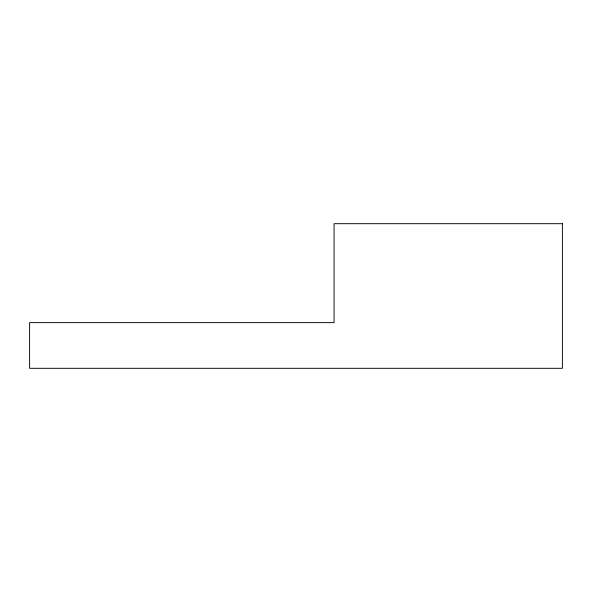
<?xml version="1.0" encoding="UTF-8"?>
<svg xmlns="http://www.w3.org/2000/svg" width="592" height="592" viewBox="0 0 592 592"><rect width="100%" height="100%" fill="white"/><g stroke="black" fill="none" stroke-linecap="round" stroke-linejoin="round"><path stroke-width="0.89" d="M562.4 223.695L334.058 223.695L334.058 322.64L29.6 322.64L29.6 368.305L562.4 368.305L562.4 223.695"/></g></svg>
